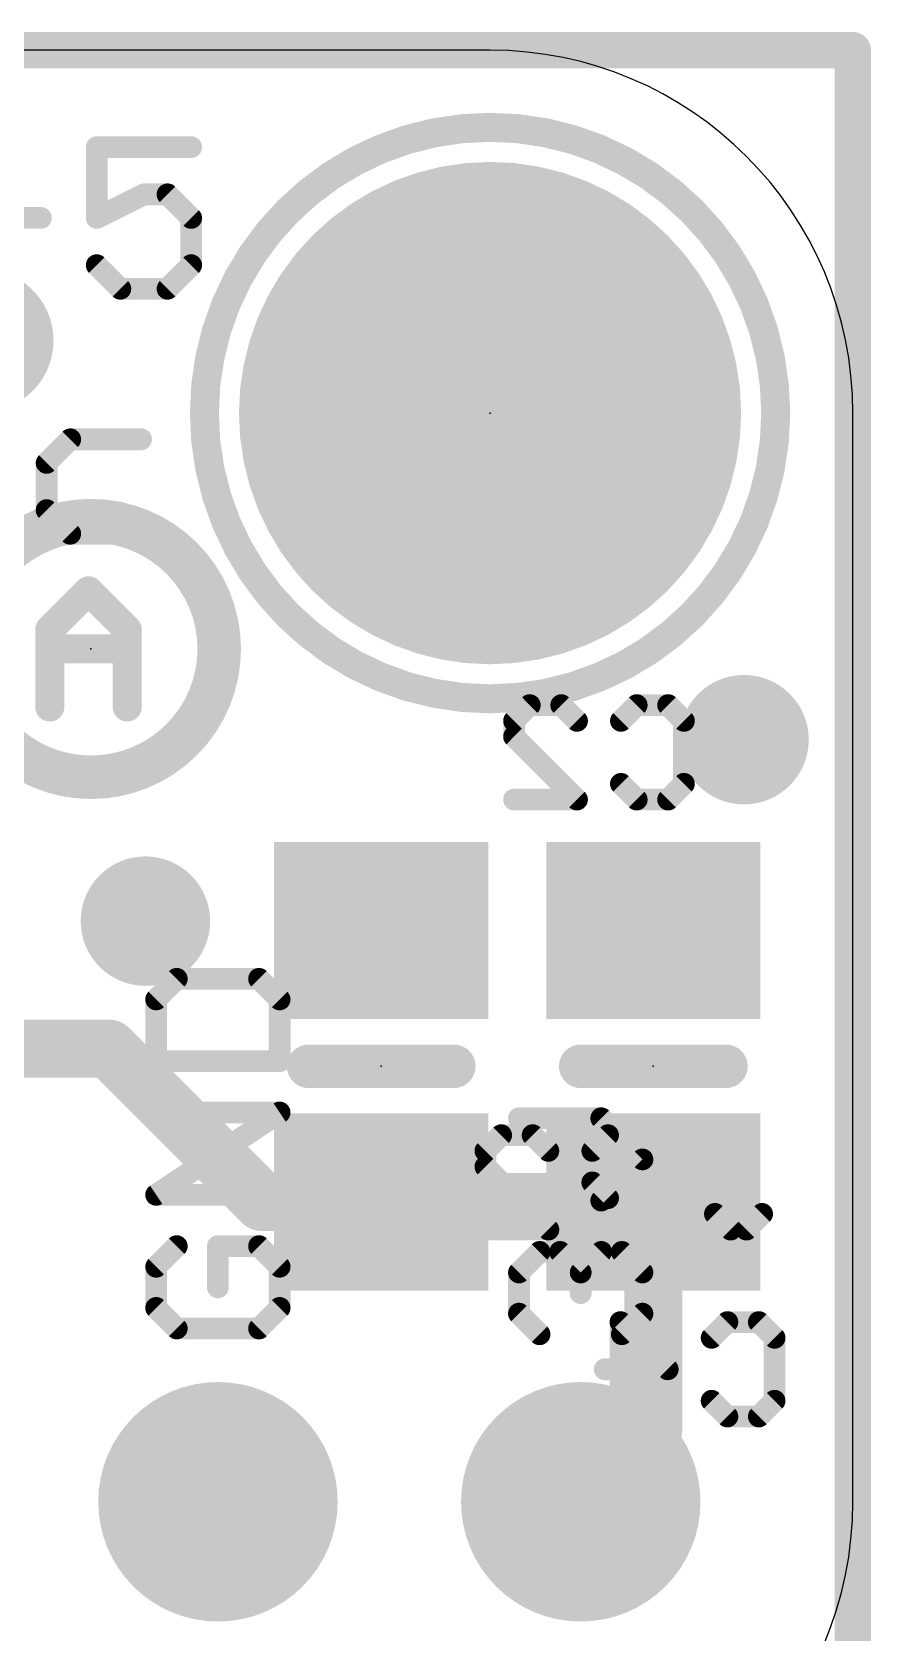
# Model space of a CAD drawing. Extents: x -2.3 to 17.7, y -5.1 to 12.8.
# Drawn here: x 11.78 to 17.65, y 1.62 to 12.83 of the extents above; entities that cross this region are included whole.
import ezdxf

# ---------------------------------------------------------------- set-up
doc = ezdxf.new("R2010")
doc.units = 0
for name, color, linetype in [('1', 12, 'CONTINUOUS'), ('16', 132, 'CONTINUOUS'), ('17', 110, 'CONTINUOUS'), ('18', 110, 'CONTINUOUS'), ('20', 53, 'CONTINUOUS'), ('21', 40, 'CONTINUOUS'), ('22', 6, 'CONTINUOUS'), ('23', 53, 'CONTINUOUS'), ('24', 53, 'CONTINUOUS'), ('26', 253, 'CONTINUOUS')]:
    doc.layers.add(name, color=color, linetype=linetype)

# ---------------------------------------------------------------- blocks, each defined once
blk = doc.blocks.new('RECT')
blk.add_solid([(-0.5, -0.5), (0.5, -0.5), (-0.5, 0.5), (0.5, 0.5)])
blk = doc.blocks.new('PIE')
at = {"const_width": 0.5}
blk.add_lwpolyline([(0, -0.25, 1), (0, 0.25, 1), (0, -0.25)], format="xyb", dxfattribs=at)
blk = doc.blocks.new('ROUNDP')
at = {"const_width": 0.5}
blk.add_lwpolyline([(0, -0.25, 1), (0, 0.25, 1), (0, -0.25)], format="xyb", dxfattribs=at)
blk = doc.blocks.new('ROUNDV')
at = {"const_width": 0.5}
blk.add_lwpolyline([(0, -0.25, 1), (0, 0.25, 1), (0, -0.25)], format="xyb", dxfattribs=at)

msp = doc.modelspace()

# ---------------------------------------------------------------- linework, layer by layer
at = {"layer": '1', "const_width": 0.254}
for points in [[(17.526, 12.7), (1.016, 12.7)], [(17.526, 0), (17.526, 12.7)]]:
    msp.add_lwpolyline(points, dxfattribs=at)
at = {"layer": '1', "const_width": 0.127}
for points in [[(17.5895, 12.7, 1), (17.4625, 12.7)], [(17.526, 12.6365, 1), (17.526, 12.7635)]]:
    msp.add_lwpolyline(points, format="xyb", dxfattribs=at)
at = {"layer": '16'}
for points, const_width in [([(17.526, 12.7), (1.016, 12.7)], 0.254), ([(17.526, 0), (17.526, 12.7)], 0.254), ([(12.316, 5.712), (10.171, 5.712)], 0.4064), ([(12.316, 5.712), (13.39, 4.638)], 0.4064), ([(13.39, 4.638), (14.224, 4.638)], 0.4064), ([(14.224, 4.638), (13.65, 4.638)], 0.4064), ([(16.129, 4.638), (14.224, 4.638)], 0.4064), ([(16.129, 3.048), (16.129, 4.638)], 0.4064), ([(15.621, 2.54), (16.129, 3.048)], 0.4064)]:
    msp.add_lwpolyline(points, dxfattribs=dict(at, const_width=const_width))
for points, const_width in [([(17.5895, 12.7, 1), (17.4625, 12.7)], 0.127), ([(17.526, 12.6365, 1), (17.526, 12.7635)], 0.127), ([(12.3878, 5.7838, 1), (12.2442, 5.6402)], 0.2032), ([(12.316, 5.6104, 1), (12.316, 5.8136)], 0.2032), ([(13.39, 4.7396, 1), (13.39, 4.5364)], 0.2032), ([(13.65, 4.7396, 1), (13.65, 4.5364)], 0.2032), ([(14.224, 4.7396, 1), (14.224, 4.5364)], 0.2032), ([(14.224, 4.5364, 1), (14.224, 4.7396)], 0.2032), ([(14.224, 4.5364, 1), (14.224, 4.7396)], 0.2032), ([(16.2306, 4.638, 1), (16.0274, 4.638)], 0.2032), ([(16.129, 4.5364, 1), (16.129, 4.7396)], 0.2032), ([(13.3182, 4.5662, 1), (13.4618, 4.7098)], 0.2032), ([(16.2008, 2.9762, 1), (16.0572, 3.1198)], 0.2032), ([(16.0274, 3.048, 1), (16.2306, 3.048)], 0.2032), ([(15.5492, 2.6118, 1), (15.6928, 2.4682)], 0.2032)]:
    msp.add_lwpolyline(points, format="xyb", dxfattribs=dict(at, const_width=const_width))
at = {"layer": '20'}
for p, q in [((14.986, 12.7), (3.556, 12.7)), ((17.526, 2.54), (17.526, 10.16))]:
    msp.add_line(p, q, dxfattribs=at)
for centre, start, end in [((14.986, 10.16), 0, 90), ((14.986, 2.54), 270, 0)]:
    msp.add_arc(centre, 2.54, start, end, dxfattribs=at)
at = {"layer": '21'}
for points, const_width in [([(14.986, 8.16, 1), (14.986, 12.16, 1), (14.986, 8.16)], 0.2032), ([(12.2324, 12.0595, 1), (12.2324, 11.9833)], 0.0762), ([(12.2705, 12.0214, 1), (12.1943, 12.0214)], 0.0762), ([(12.8933, 11.9833, 1), (12.8933, 12.0595)], 0.0762), ([(12.5628, 11.729, 1), (12.5628, 11.6528)], 0.0762), ([(12.5799, 11.6568, 1), (12.5458, 11.725)], 0.0762), ([(12.755, 11.7179, 1), (12.7011, 11.664)], 0.0762), ([(12.7281, 11.6528, 1), (12.7281, 11.729)], 0.0762), ([(11.8409, 11.4876, 1), (11.8409, 11.5638)], 0.0762), ([(12.2153, 11.5597, 1), (12.2494, 11.4916)], 0.0762), ([(12.1943, 11.5257, 1), (12.2705, 11.5257)], 0.0762), ([(12.9314, 11.5257, 1), (12.8552, 11.5257)], 0.0762), ([(12.8664, 11.4987, 1), (12.9203, 11.5526)], 0.0762), ([(12.2593, 11.2221, 1), (12.2054, 11.1682)], 0.0762), ([(12.8552, 11.1952, 1), (12.9314, 11.1952)], 0.0762), ([(12.9203, 11.1682, 1), (12.8664, 11.2221)], 0.0762), ([(12.3976, 11.0681, 1), (12.3976, 10.9919)], 0.0762), ([(12.3706, 11.003, 1), (12.4245, 11.0569)], 0.0762), ([(12.7011, 11.0569, 1), (12.755, 11.003)], 0.0762), ([(12.7281, 10.9919, 1), (12.7281, 11.0681)], 0.0762), ([(12.0468, 10.0145, 1), (12.0468, 9.9383)], 0.0762), ([(12.0737, 9.9495, 1), (12.0198, 10.0034)], 0.0762), ([(12.5425, 9.9383, 1), (12.5425, 10.0145)], 0.0762), ([(11.9196, 9.8112, 1), (11.8434, 9.8112)], 0.0762), ([(11.8546, 9.8381, 1), (11.9085, 9.7842)], 0.0762), ([(11.9085, 9.5076, 1), (11.8546, 9.4537)], 0.0762), ([(11.8434, 9.4807, 1), (11.9196, 9.4807)], 0.0762), ([(12.0468, 9.3536, 1), (12.0468, 9.2774)], 0.0762), ([(12.0198, 9.2885, 1), (12.0737, 9.3424)], 0.0762), ([(12.5425, 9.2774, 1), (12.5425, 9.3536)], 0.0762), ([(12.7925, 6.2383, 1), (12.7925, 6.1621)], 0.0762), ([(12.8195, 6.1732, 1), (12.7656, 6.2271)], 0.0762), ([(13.3957, 6.2271, 1), (13.3418, 6.1732)], 0.0762), ([(13.3687, 6.1621, 1), (13.3687, 6.2383)], 0.0762), ([(12.6215, 6.0831, 1), (12.6754, 6.0292)], 0.0762), ([(12.6866, 6.0561, 1), (12.6104, 6.0561)], 0.0762), ([(13.5509, 6.0561, 1), (13.4747, 6.0561)], 0.0762), ([(13.4859, 6.0292, 1), (13.5397, 6.0831)], 0.0762), ([(12.6485, 5.6621, 1), (12.6485, 5.5859)], 0.0762), ([(12.6104, 5.624, 1), (12.6866, 5.624)], 0.0762), ([(13.4747, 5.624, 1), (13.5509, 5.624)], 0.0762), ([(13.5128, 5.5859, 1), (13.5128, 5.6621)], 0.0762), ([(12.6485, 5.3028, 1), (12.6485, 5.2266)], 0.0762), ([(13.5339, 5.233, 1), (13.4917, 5.2964)], 0.0762), ([(13.5128, 5.2266, 1), (13.5128, 5.3028)], 0.0762), ([(15.1885, 5.2625, 1), (15.1885, 5.1863)], 0.0762), ([(15.7916, 5.2514, 1), (15.7377, 5.1975)], 0.0762), ([(15.7647, 5.1863, 1), (15.7647, 5.2625)], 0.0762), ([(16.0797, 4.9094, 1), (16.0259, 4.9633)], 0.0762), ([(16.0259, 4.9094, 1), (16.0797, 4.9633)], 0.0762), ([(12.6273, 4.7201, 1), (12.6696, 4.6567)], 0.0762), ([(12.6485, 4.7265, 1), (12.6485, 4.6503)], 0.0762), ([(13.5128, 4.6503, 1), (13.5128, 4.7265)], 0.0762), ([(15.1885, 4.6863, 1), (15.1885, 4.6101)], 0.0762), ([(15.7377, 4.6751, 1), (15.7916, 4.6213)], 0.0762), ([(15.7647, 4.6101, 1), (15.7647, 4.6863)], 0.0762), ([(12.8195, 4.3022, 1), (12.7656, 4.3561)], 0.0762), ([(13.0806, 4.3672, 1), (13.0806, 4.291)], 0.0762), ([(13.1187, 4.3291, 1), (13.0425, 4.3291)], 0.0762), ([(13.3957, 4.3561, 1), (13.3418, 4.3022)], 0.0762), ([(13.3687, 4.291, 1), (13.3687, 4.3672)], 0.0762), ([(12.6866, 4.1851, 1), (12.6104, 4.1851)], 0.0762), ([(13.5509, 4.1851, 1), (13.4747, 4.1851)], 0.0762), ([(15.3325, 4.327, 1), (15.3325, 4.2508)], 0.0762), ([(15.3595, 4.262, 1), (15.3056, 4.3158)], 0.0762), ([(15.5035, 4.3158, 1), (15.4496, 4.262)], 0.0762), ([(15.4766, 4.2508, 1), (15.4766, 4.327)], 0.0762), ([(15.7647, 4.327, 1), (15.7647, 4.2508)], 0.0762), ([(15.7916, 4.262, 1), (15.7377, 4.3158)], 0.0762), ([(15.9357, 4.3158, 1), (15.8818, 4.262)], 0.0762), ([(15.9087, 4.2508, 1), (15.9087, 4.327)], 0.0762), ([(12.6215, 4.212, 1), (12.6754, 4.1581)], 0.0762), ([(13.4859, 4.1581, 1), (13.5397, 4.212)], 0.0762), ([(15.1615, 4.1718, 1), (15.2154, 4.1179)], 0.0762), ([(15.2266, 4.1448, 1), (15.1504, 4.1448)], 0.0762), ([(15.6587, 4.1448, 1), (15.5825, 4.1448)], 0.0762), ([(15.5937, 4.1718, 1), (15.6476, 4.1179)], 0.0762), ([(15.5937, 4.1179, 1), (15.6476, 4.1718)], 0.0762), ([(16.0909, 4.1448, 1), (16.0147, 4.1448)], 0.0762), ([(16.0259, 4.1179, 1), (16.0797, 4.1718)], 0.0762), ([(13.0425, 4.041, 1), (13.1187, 4.041)], 0.0762), ([(15.5825, 4.0008, 1), (15.6587, 4.0008)], 0.0762), ([(12.6754, 3.9239, 1), (12.6215, 3.87)], 0.0762), ([(12.6104, 3.897, 1), (12.6866, 3.897)], 0.0762), ([(13.4747, 3.897, 1), (13.5509, 3.897)], 0.0762), ([(13.5397, 3.87, 1), (13.4859, 3.9239)], 0.0762), ([(15.2154, 3.8837, 1), (15.1615, 3.8298)], 0.0762), ([(16.0797, 3.8298, 1), (16.0259, 3.8837)], 0.0762), ([(12.7925, 3.791, 1), (12.7925, 3.7148)], 0.0762), ([(12.7656, 3.726, 1), (12.8195, 3.7799)], 0.0762), ([(13.3418, 3.7799, 1), (13.3957, 3.726)], 0.0762), ([(13.3687, 3.7148, 1), (13.3687, 3.791)], 0.0762), ([(15.1504, 3.8567, 1), (15.2266, 3.8567)], 0.0762), ([(16.0147, 3.8567, 1), (16.0909, 3.8567)], 0.0762), ([(15.3056, 3.6857, 1), (15.3595, 3.7396)], 0.0762), ([(15.8818, 3.7396, 1), (15.9357, 3.6857)], 0.0762)]:
    msp.add_lwpolyline(points, format="xyb", dxfattribs=dict(at, const_width=const_width))
at = {"layer": '21', "const_width": 0.1524}
for points in [[(12.8933, 12.0214), (12.2324, 12.0214)], [(12.2324, 12.0214), (12.2324, 11.5257)], [(12.2324, 11.5257), (12.5628, 11.6909)], [(12.5628, 11.6909), (12.7281, 11.6909)], [(12.7281, 11.6909), (12.8933, 11.5257)], [(11.1799, 11.5257), (11.8409, 11.5257)], [(12.8933, 11.5257), (12.8933, 11.1952)], [(12.3976, 11.03), (12.2324, 11.1952)], [(12.8933, 11.1952), (12.7281, 11.03)], [(12.7281, 11.03), (12.3976, 11.03)], [(12.0468, 9.9764), (11.8815, 9.8112)], [(12.5425, 9.9764), (12.0468, 9.9764)], [(11.8815, 9.8112), (11.8815, 9.4807)], [(11.8815, 9.4807), (12.0468, 9.3155)], [(12.0468, 9.3155), (12.5425, 9.3155)], [(12.7925, 6.2002), (12.6485, 6.0561)], [(13.3687, 6.2002), (12.7925, 6.2002)], [(13.5128, 6.0561), (13.3687, 6.2002)], [(12.6485, 6.0561), (12.6485, 5.624)], [(13.5128, 5.624), (13.5128, 6.0561)], [(12.6485, 5.624), (13.5128, 5.624)], [(12.6485, 4.6884), (13.5128, 5.2647)], [(13.5128, 5.2647), (12.6485, 5.2647)], [(15.7647, 5.2244), (15.1885, 5.2244)], [(16.0528, 4.9363), (15.7647, 5.2244)], [(15.7647, 4.6482), (16.0528, 4.9363)], [(13.5128, 4.6884), (12.6485, 4.6884)], [(15.1885, 4.6482), (15.7647, 4.6482)], [(12.7925, 4.3291), (12.6485, 4.1851)], [(13.3687, 4.3291), (13.0806, 4.3291)], [(13.0806, 4.3291), (13.0806, 4.041)], [(13.5128, 4.1851), (13.3687, 4.3291)], [(12.6485, 4.1851), (12.6485, 3.897)], [(13.5128, 3.897), (13.5128, 4.1851)], [(15.1885, 4.1448), (15.3325, 4.2889)], [(15.3325, 4.2889), (15.4766, 4.2889)], [(15.4766, 4.2889), (15.6206, 4.1448)], [(15.6206, 4.1448), (15.7647, 4.2889)], [(15.7647, 4.2889), (15.9087, 4.2889)], [(15.9087, 4.2889), (16.0528, 4.1448)], [(15.1885, 3.8567), (15.1885, 4.1448)], [(15.6206, 4.1448), (15.6206, 4.0008)], [(16.0528, 4.1448), (16.0528, 3.8567)], [(12.6485, 3.897), (12.7925, 3.7529)], [(13.3687, 3.7529), (13.5128, 3.897)], [(15.3325, 3.7127), (15.1885, 3.8567)], [(16.0528, 3.8567), (15.9087, 3.7127)], [(12.7925, 3.7529), (13.3687, 3.7529)]]:
    msp.add_lwpolyline(points, dxfattribs=at)
at = {"layer": '22'}
for points, const_width in [([(12.192, 7.611, 1), (12.192, 9.407, 1), (12.192, 7.611)], 0.3048), ([(12.2108, 8.952, 1), (12.1389, 8.8802)], 0.1016), ([(12.2108, 8.8802, 1), (12.1389, 8.952)], 0.1016), ([(11.9545, 8.6449, 1), (11.8529, 8.6449)], 0.1016), ([(12.4968, 8.6449, 1), (12.3952, 8.6449)], 0.1016), ([(11.8678, 8.6808, 1), (11.9396, 8.609)], 0.1016), ([(12.4101, 8.609, 1), (12.4819, 8.6808)], 0.1016), ([(11.9037, 8.5601, 1), (11.9037, 8.4585)], 0.1016), ([(12.446, 8.4585, 1), (12.446, 8.5601)], 0.1016), ([(11.8529, 8.1026, 1), (11.9545, 8.1026)], 0.1016), ([(12.3952, 8.1026, 1), (12.4968, 8.1026)], 0.1016), ([(13.716, 5.6642, 1), (13.716, 5.5118)], 0.1524), ([(14.732, 5.5118, 1), (14.732, 5.6642)], 0.1524), ([(15.621, 5.6642, 1), (15.621, 5.5118)], 0.1524), ([(16.637, 5.5118, 1), (16.637, 5.6642)], 0.1524)]:
    msp.add_lwpolyline(points, format="xyb", dxfattribs=dict(at, const_width=const_width))
for points, const_width in [([(12.1748, 8.9161), (11.9037, 8.6449)], 0.2032), ([(12.446, 8.6449), (12.1748, 8.9161)], 0.2032), ([(11.9037, 8.6449), (11.9037, 8.1026)], 0.2032), ([(12.446, 8.1026), (12.446, 8.6449)], 0.2032), ([(12.446, 8.5093), (11.9037, 8.5093)], 0.2032), ([(14.732, 5.588), (13.716, 5.588)], 0.3048), ([(16.637, 5.588), (15.621, 5.588)], 0.3048)]:
    msp.add_lwpolyline(points, dxfattribs=dict(at, const_width=const_width))
at = {"layer": '23'}
msp.add_point((14.986, 10.16), dxfattribs=at)
at = {"layer": '24'}
for p in [(12.192, 8.509), (14.224, 5.588), (16.129, 5.588)]:
    msp.add_point(p, dxfattribs=at)
at = {"layer": '26', "const_width": 0.1524}
for points in [[(15.1541, 8.0057), (15.2642, 8.1159)], [(15.2642, 8.1159), (15.4846, 8.1159)], [(15.4846, 8.1159), (15.5947, 8.0057)], [(15.9025, 8.0057), (16.0127, 8.1159)], [(16.0127, 8.1159), (16.233, 8.1159)], [(16.233, 8.1159), (16.3431, 8.0057)], [(15.1541, 7.8955), (15.1541, 8.0057)], [(16.3431, 8.0057), (16.3431, 7.5651)], [(15.5947, 7.4549), (15.1541, 7.8955)], [(16.0127, 7.4549), (15.9025, 7.5651)], [(16.3431, 7.5651), (16.233, 7.4549)], [(15.1541, 7.4549), (15.5947, 7.4549)], [(16.233, 7.4549), (16.0127, 7.4549)], [(14.9535, 4.9958), (15.0637, 5.106)], [(15.0637, 5.106), (15.284, 5.106)], [(15.284, 5.106), (15.3942, 4.9958)], [(15.8121, 5.106), (15.7019, 4.9958)], [(16.1426, 5.106), (15.8121, 5.106)], [(16.1426, 4.445), (16.1426, 5.106)], [(16.6707, 5.106), (16.4504, 5.106)], [(16.5605, 4.5552), (16.5605, 5.106)], [(14.9535, 4.8856), (14.9535, 4.9958)], [(15.7019, 4.9958), (15.7019, 4.7755)], [(15.3942, 4.445), (14.9535, 4.8856)], [(15.7019, 4.7755), (15.8121, 4.6653)], [(15.8121, 4.6653), (16.1426, 4.6653)], [(16.6707, 4.445), (16.5605, 4.5552)], [(16.891, 4.5552), (16.7808, 4.445)], [(14.9535, 4.445), (15.3942, 4.445)], [(16.7808, 4.445), (16.6707, 4.445)], [(15.8992, 3.1369), (15.8992, 3.7979)], [(15.8992, 3.7979), (16.2297, 3.4674)], [(16.5375, 3.6877), (16.6477, 3.7979)], [(16.6477, 3.7979), (16.868, 3.7979)], [(16.868, 3.7979), (16.9781, 3.6877)], [(16.9781, 3.6877), (16.9781, 3.2471)], [(16.2297, 3.4674), (15.7891, 3.4674)], [(16.6477, 3.1369), (16.5375, 3.2471)], [(16.9781, 3.2471), (16.868, 3.1369)], [(16.868, 3.1369), (16.6477, 3.1369)]]:
    msp.add_lwpolyline(points, dxfattribs=at)
at = {"layer": '26', "const_width": 0.0762}
for points in [[(15.2642, 8.154, 1), (15.2642, 8.0778)], [(15.2912, 8.0889, 1), (15.2373, 8.1428)], [(15.5115, 8.1428, 1), (15.4576, 8.0889)], [(15.4846, 8.0778, 1), (15.4846, 8.154)], [(16.0127, 8.154, 1), (16.0127, 8.0778)], [(16.0396, 8.0889, 1), (15.9857, 8.1428)], [(16.2599, 8.1428, 1), (16.206, 8.0889)], [(16.233, 8.0778, 1), (16.233, 8.154)], [(15.1922, 8.0057, 1), (15.116, 8.0057)], [(15.1271, 8.0326, 1), (15.181, 7.9788)], [(15.5678, 7.9788, 1), (15.6217, 8.0326)], [(15.8755, 8.0326, 1), (15.9294, 7.9788)], [(16.3812, 8.0057, 1), (16.305, 8.0057)], [(16.3162, 7.9788, 1), (16.3701, 8.0326)], [(15.181, 7.9225, 1), (15.1271, 7.8686)], [(15.116, 7.8955, 1), (15.1922, 7.8955)], [(15.9294, 7.592, 1), (15.8755, 7.5381)], [(16.3701, 7.5381, 1), (16.3162, 7.592)], [(15.1541, 7.493, 1), (15.1541, 7.4168)], [(15.5678, 7.428, 1), (15.6217, 7.4818)], [(15.5947, 7.4168, 1), (15.5947, 7.493)], [(16.0127, 7.493, 1), (16.0127, 7.4168)], [(15.9857, 7.428, 1), (16.0396, 7.4818)], [(16.206, 7.4818, 1), (16.2599, 7.428)], [(16.233, 7.4168, 1), (16.233, 7.493)], [(16.305, 7.5651, 1), (16.3812, 7.5651)], [(15.0637, 5.1441, 1), (15.0637, 5.0679)], [(15.0906, 5.079, 1), (15.0367, 5.1329)], [(15.311, 5.1329, 1), (15.2571, 5.079)], [(15.284, 5.0679, 1), (15.284, 5.1441)], [(15.8121, 5.1441, 1), (15.8121, 5.0679)], [(15.839, 5.079, 1), (15.7852, 5.1329)], [(16.1807, 5.106, 1), (16.1045, 5.106)], [(16.1426, 5.0679, 1), (16.1426, 5.1441)], [(16.4504, 5.1441, 1), (16.4504, 5.0679)], [(16.5986, 5.106, 1), (16.5224, 5.106)], [(16.6707, 5.0679, 1), (16.6707, 5.1441)], [(14.9916, 4.9958, 1), (14.9154, 4.9958)], [(14.9266, 5.0227, 1), (14.9805, 4.9689)], [(15.3672, 4.9689, 1), (15.4211, 5.0227)], [(15.74, 4.9958, 1), (15.6638, 4.9958)], [(15.675, 5.0227, 1), (15.7289, 4.9689)], [(14.9805, 4.9126, 1), (14.9266, 4.8587)], [(14.9154, 4.8856, 1), (14.9916, 4.8856)], [(15.7289, 4.8024, 1), (15.675, 4.7485)], [(15.6638, 4.7755, 1), (15.74, 4.7755)], [(15.8121, 4.7034, 1), (15.8121, 4.6272)], [(15.7852, 4.6384, 1), (15.839, 4.6923)], [(16.1426, 4.6272, 1), (16.1426, 4.7034)], [(16.5875, 4.5821, 1), (16.5336, 4.5282)], [(16.9179, 4.5282, 1), (16.8641, 4.5821)], [(14.9535, 4.4831, 1), (14.9535, 4.4069)], [(15.3672, 4.4181, 1), (15.4211, 4.4719)], [(15.3942, 4.4069, 1), (15.3942, 4.4831)], [(16.1045, 4.445, 1), (16.1807, 4.445)], [(16.5224, 4.5552, 1), (16.5986, 4.5552)], [(16.6707, 4.4831, 1), (16.6707, 4.4069)], [(16.6437, 4.4181, 1), (16.6976, 4.4719)], [(16.7539, 4.4719, 1), (16.8078, 4.4181)], [(16.7808, 4.4069, 1), (16.7808, 4.4831)], [(15.9373, 3.7979, 1), (15.8611, 3.7979)], [(15.9262, 3.8248, 1), (15.8723, 3.7709)], [(16.6477, 3.836, 1), (16.6477, 3.7598)], [(16.6746, 3.7709, 1), (16.6207, 3.8248)], [(16.8949, 3.8248, 1), (16.841, 3.7709)], [(16.868, 3.7598, 1), (16.868, 3.836)], [(16.5105, 3.7146, 1), (16.5644, 3.6608)], [(17.0162, 3.6877, 1), (16.94, 3.6877)], [(16.9512, 3.6608, 1), (17.0051, 3.7146)], [(15.7891, 3.5055, 1), (15.7891, 3.4293)], [(16.2028, 3.4404, 1), (16.2567, 3.4943)], [(16.2297, 3.4293, 1), (16.2297, 3.5055)], [(16.5644, 3.274, 1), (16.5105, 3.2201)], [(16.94, 3.2471, 1), (17.0162, 3.2471)], [(17.0051, 3.2201, 1), (16.9512, 3.274)], [(15.8611, 3.1369, 1), (15.9373, 3.1369)], [(16.6477, 3.175, 1), (16.6477, 3.0988)], [(16.6207, 3.11, 1), (16.6746, 3.1638)], [(16.841, 3.1638, 1), (16.8949, 3.11)], [(16.868, 3.0988, 1), (16.868, 3.175)]]:
    msp.add_lwpolyline(points, format="xyb", dxfattribs=at)

# ---------------------------------------------------------------- block references
at = {"layer": '16'}
msp.add_blockref('PIE', (11.43, 10.668), dxfattribs=at)
at = {"layer": '16', "xscale": 1.24, "yscale": 1.5, "rotation": 90}
for p in [(14.224, 6.538), (16.129, 6.538), (14.224, 4.638), (16.129, 4.638)]:
    msp.add_blockref('RECT', p, dxfattribs=at)
at = {"layer": '17', "xscale": 3.516, "yscale": 3.516}
msp.add_blockref('ROUNDP', (14.986, 10.16), dxfattribs=at)
msp.add_blockref('ROUNDP', (14.986, 10.16), dxfattribs=at)
at = {"layer": '17', "xscale": 1.6764, "yscale": 1.6764, "rotation": 90}
for p in [(13.081, 2.54), (13.081, 2.54), (15.621, 2.54), (15.621, 2.54)]:
    msp.add_blockref('ROUNDP', p, dxfattribs=at)
at = {"layer": '18', "xscale": 0.9064, "yscale": 0.9064}
for p in [(16.764, 7.874), (16.764, 7.874), (12.573, 6.604), (12.573, 6.604)]:
    msp.add_blockref('ROUNDV', p, dxfattribs=at)

doc.saveas('drawing.dxf')
